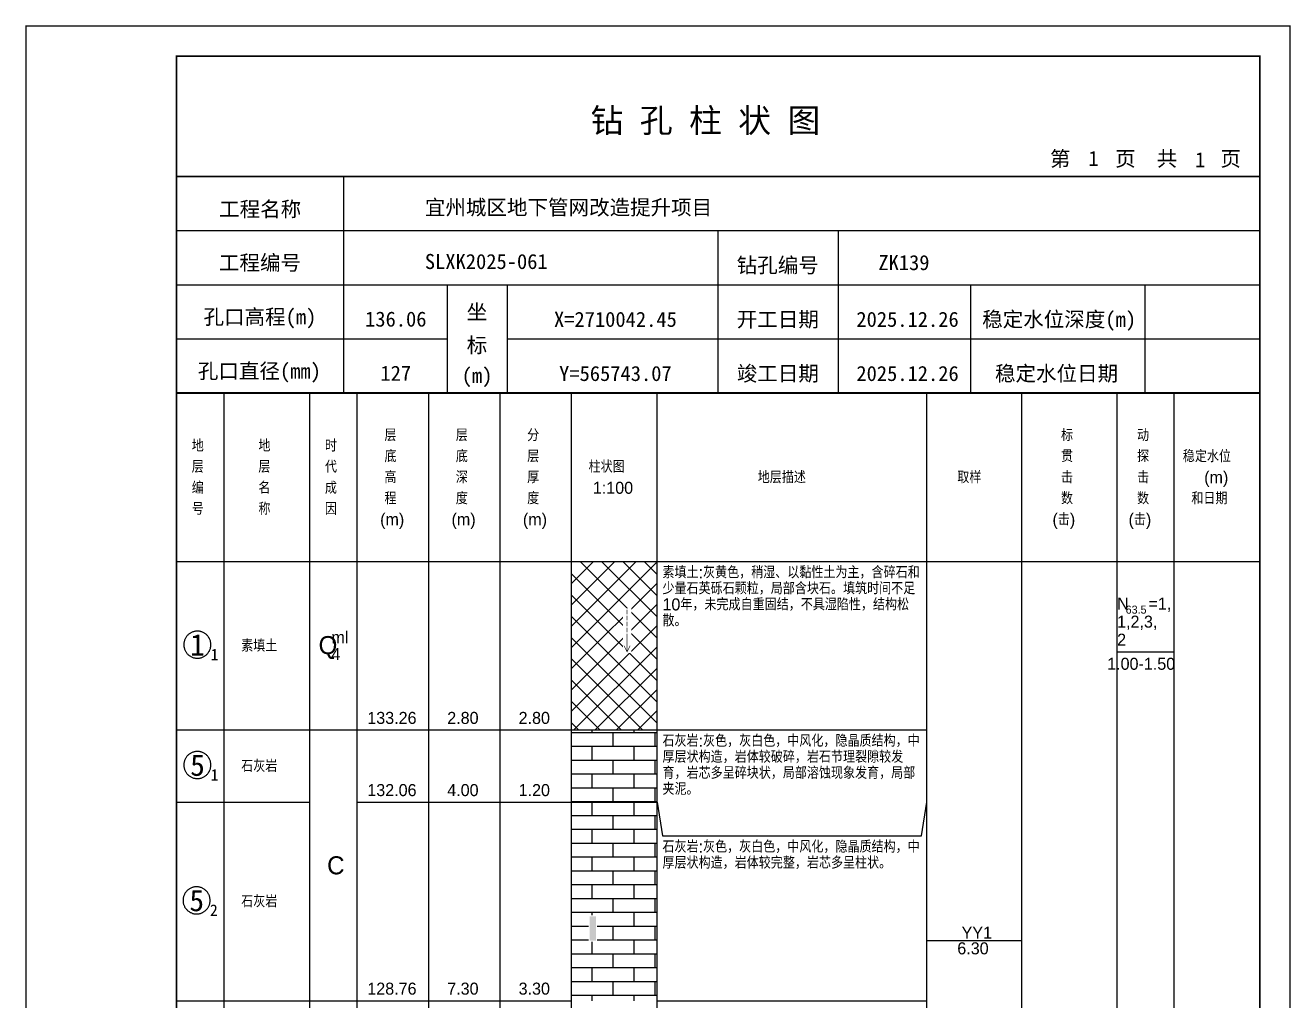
# Model space of a CAD drawing. Header units: millimetres. Extents: x 12489 to 89920, y 4630 to 4927.
# Drawn here: x 65289.3 to 65499.6, y 4764.7 to 4926.8 of the extents above; entities that cross this region are included whole.
import ezdxf
from ezdxf.enums import TextEntityAlignment as Align

# ---------------------------------------------------------------- set-up
doc = ezdxf.new("R2010")
doc.units = ezdxf.units.MM
doc.layers.add('ZZT_TC', color=7, linetype='Continuous')
doc.styles.add('成果图图块', font='', dxfattribs={"height": 2.5})
doc.styles.add('成果图模板', font='')
doc.styles.add('成果图模板标题', font='simhei.ttf')
doc.styles.add('成果图表体', font='Comfont.shx', dxfattribs={"height": 2, "bigfont": 'Hztxt12a.shx'})
doc.styles.get('成果图图块').set_extended_font_data('FangSong_GB2312')
doc.styles.get('成果图模板').set_extended_font_data('FangSong_GB2312')
pattern_1 = [(0, (0, 0), (0, 2.3), []), (90, (0, 0), (-3.5, 2.3), [2.3, -2.3])]

# ---------------------------------------------------------------- blocks, each defined once
blk = doc.blocks.new('DCBH-1-1-1497', base_point=(0.3, -0.11))
at = {"layer": 'ZZT_TC', "color": 7}
blk.add_polyline3d([(-0.19, 2.31, 0), (-0.3, 2.31, 0), (-0.41, 2.3, 0), (-0.52, 2.29, 0), (-0.63, 2.27, 0), (-0.73, 2.24, 0), (-0.84, 2.21, 0), (-0.95, 2.18, 0), (-1.05, 2.14, 0), (-1.15, 2.09, 0), (-1.25, 2.04, 0), (-1.35, 1.99, 0), (-1.44, 1.93, 0), (-1.53, 1.87, 0), (-1.62, 1.8, 0), (-1.7, 1.73, 0), (-1.78, 1.65, 0), (-1.86, 1.57, 0), (-1.93, 1.49, 0), (-2, 1.4, 0), (-2.06, 1.31, 0), (-2.12, 1.22, 0), (-2.17, 1.12, 0), (-2.22, 1.02, 0), (-2.27, 0.92, 0), (-2.31, 0.82, 0), (-2.34, 0.71, 0), (-2.37, 0.61, 0), (-2.4, 0.5, 0), (-2.41, 0.39, 0), (-2.43, 0.28, 0), (-2.44, 0.17, 0), (-2.44, 0.06, 0), (-2.44, -0.05, 0), (-2.43, -0.16, 0), (-2.41, -0.27, 0), (-2.4, -0.38, 0), (-2.37, -0.49, 0), (-2.34, -0.6, 0), (-2.31, -0.7, 0), (-2.27, -0.8, 0), (-2.22, -0.9, 0), (-2.17, -1, 0), (-2.12, -1.1, 0), (-2.06, -1.19, 0), (-2, -1.28, 0), (-1.93, -1.37, 0), (-1.86, -1.45, 0), (-1.78, -1.53, 0), (-1.7, -1.61, 0), (-1.62, -1.68, 0), (-1.53, -1.75, 0), (-1.44, -1.81, 0), (-1.35, -1.87, 0), (-1.25, -1.93, 0), (-1.15, -1.98, 0), (-1.05, -2.02, 0), (-0.95, -2.06, 0), (-0.84, -2.1, 0), (-0.73, -2.13, 0), (-0.63, -2.15, 0), (-0.52, -2.17, 0), (-0.41, -2.18, 0), (-0.3, -2.19, 0), (-0.19, -2.19, 0), (-0.08, -2.19, 0), (0.03, -2.18, 0), (0.14, -2.17, 0), (0.25, -2.15, 0), (0.36, -2.13, 0), (0.47, -2.1, 0), (0.57, -2.06, 0), (0.67, -2.02, 0), (0.77, -1.98, 0), (0.87, -1.93, 0), (0.97, -1.87, 0), (1.06, -1.81, 0), (1.15, -1.75, 0), (1.24, -1.68, 0), (1.32, -1.61, 0), (1.4, -1.53, 0), (1.48, -1.45, 0), (1.55, -1.37, 0), (1.62, -1.28, 0), (1.68, -1.19, 0), (1.74, -1.1, 0), (1.8, -1, 0), (1.85, -0.9, 0), (1.89, -0.8, 0), (1.93, -0.7, 0), (1.97, -0.6, 0), (2, -0.49, 0), (2.02, -0.38, 0), (2.04, -0.27, 0), (2.05, -0.16, 0), (2.06, -0.05, 0), (2.06, 0.06, 0), (2.06, 0.17, 0), (2.05, 0.28, 0), (2.04, 0.39, 0), (2.02, 0.5, 0), (2, 0.61, 0), (1.97, 0.71, 0), (1.93, 0.82, 0), (1.89, 0.92, 0), (1.85, 1.02, 0), (1.8, 1.12, 0), (1.74, 1.22, 0), (1.68, 1.31, 0), (1.62, 1.4, 0), (1.55, 1.49, 0), (1.48, 1.57, 0), (1.4, 1.65, 0), (1.32, 1.73, 0), (1.24, 1.8, 0), (1.15, 1.87, 0), (1.06, 1.93, 0), (0.97, 1.99, 0), (0.87, 2.04, 0), (0.77, 2.09, 0), (0.67, 2.14, 0), (0.57, 2.18, 0), (0.47, 2.21, 0), (0.36, 2.24, 0), (0.25, 2.27, 0), (0.14, 2.29, 0), (0.03, 2.3, 0), (-0.08, 2.31, 0), (-0.19, 2.31, 0)], dxfattribs=at)
at = {"style": '成果图图块'}
blk.add_text('1', height=3.57, dxfattribs=at).set_placement((-0.16, -1.74), align=Align.CENTER)
blk.add_text('1', height=1.91, dxfattribs=at).set_placement((2.03, -2.53))
blk = doc.blocks.new('DCBH-1-1-1498', base_point=(0.3, -0.11))
at = {"layer": 'ZZT_TC', "color": 7}
blk.add_polyline3d([(-0.19, 2.31, 0), (-0.3, 2.31, 0), (-0.41, 2.3, 0), (-0.52, 2.29, 0), (-0.63, 2.27, 0), (-0.73, 2.24, 0), (-0.84, 2.21, 0), (-0.95, 2.18, 0), (-1.05, 2.14, 0), (-1.15, 2.09, 0), (-1.25, 2.04, 0), (-1.35, 1.99, 0), (-1.44, 1.93, 0), (-1.53, 1.87, 0), (-1.62, 1.8, 0), (-1.7, 1.73, 0), (-1.78, 1.65, 0), (-1.86, 1.57, 0), (-1.93, 1.49, 0), (-2, 1.4, 0), (-2.06, 1.31, 0), (-2.12, 1.22, 0), (-2.17, 1.12, 0), (-2.22, 1.02, 0), (-2.27, 0.92, 0), (-2.31, 0.82, 0), (-2.34, 0.71, 0), (-2.37, 0.61, 0), (-2.4, 0.5, 0), (-2.41, 0.39, 0), (-2.43, 0.28, 0), (-2.44, 0.17, 0), (-2.44, 0.06, 0), (-2.44, -0.05, 0), (-2.43, -0.16, 0), (-2.41, -0.27, 0), (-2.4, -0.38, 0), (-2.37, -0.49, 0), (-2.34, -0.6, 0), (-2.31, -0.7, 0), (-2.27, -0.8, 0), (-2.22, -0.9, 0), (-2.17, -1, 0), (-2.12, -1.1, 0), (-2.06, -1.19, 0), (-2, -1.28, 0), (-1.93, -1.37, 0), (-1.86, -1.45, 0), (-1.78, -1.53, 0), (-1.7, -1.61, 0), (-1.62, -1.68, 0), (-1.53, -1.75, 0), (-1.44, -1.81, 0), (-1.35, -1.87, 0), (-1.25, -1.93, 0), (-1.15, -1.98, 0), (-1.05, -2.02, 0), (-0.95, -2.06, 0), (-0.84, -2.1, 0), (-0.73, -2.13, 0), (-0.63, -2.15, 0), (-0.52, -2.17, 0), (-0.41, -2.18, 0), (-0.3, -2.19, 0), (-0.19, -2.19, 0), (-0.08, -2.19, 0), (0.03, -2.18, 0), (0.14, -2.17, 0), (0.25, -2.15, 0), (0.36, -2.13, 0), (0.47, -2.1, 0), (0.57, -2.06, 0), (0.67, -2.02, 0), (0.77, -1.98, 0), (0.87, -1.93, 0), (0.97, -1.87, 0), (1.06, -1.81, 0), (1.15, -1.75, 0), (1.24, -1.68, 0), (1.32, -1.61, 0), (1.4, -1.53, 0), (1.48, -1.45, 0), (1.55, -1.37, 0), (1.62, -1.28, 0), (1.68, -1.19, 0), (1.74, -1.1, 0), (1.8, -1, 0), (1.85, -0.9, 0), (1.89, -0.8, 0), (1.93, -0.7, 0), (1.97, -0.6, 0), (2, -0.49, 0), (2.02, -0.38, 0), (2.04, -0.27, 0), (2.05, -0.16, 0), (2.06, -0.05, 0), (2.06, 0.06, 0), (2.06, 0.17, 0), (2.05, 0.28, 0), (2.04, 0.39, 0), (2.02, 0.5, 0), (2, 0.61, 0), (1.97, 0.71, 0), (1.93, 0.82, 0), (1.89, 0.92, 0), (1.85, 1.02, 0), (1.8, 1.12, 0), (1.74, 1.22, 0), (1.68, 1.31, 0), (1.62, 1.4, 0), (1.55, 1.49, 0), (1.48, 1.57, 0), (1.4, 1.65, 0), (1.32, 1.73, 0), (1.24, 1.8, 0), (1.15, 1.87, 0), (1.06, 1.93, 0), (0.97, 1.99, 0), (0.87, 2.04, 0), (0.77, 2.09, 0), (0.67, 2.14, 0), (0.57, 2.18, 0), (0.47, 2.21, 0), (0.36, 2.24, 0), (0.25, 2.27, 0), (0.14, 2.29, 0), (0.03, 2.3, 0), (-0.08, 2.31, 0), (-0.19, 2.31, 0)], dxfattribs=at)
at = {"style": '成果图图块'}
blk.add_text('5', height=3.57, dxfattribs=at).set_placement((-0.16, -1.74), align=Align.CENTER)
blk.add_text('1', height=1.91, dxfattribs=at).set_placement((2.03, -2.53))
blk = doc.blocks.new('DCBH-1-1-1499', base_point=(0.43, -0.11))
at = {"layer": 'ZZT_TC', "color": 7}
blk.add_polyline3d([(-0.19, 2.31, 0), (-0.3, 2.31, 0), (-0.41, 2.3, 0), (-0.52, 2.29, 0), (-0.63, 2.27, 0), (-0.73, 2.24, 0), (-0.84, 2.21, 0), (-0.95, 2.18, 0), (-1.05, 2.14, 0), (-1.15, 2.09, 0), (-1.25, 2.04, 0), (-1.35, 1.99, 0), (-1.44, 1.93, 0), (-1.53, 1.87, 0), (-1.62, 1.8, 0), (-1.7, 1.73, 0), (-1.78, 1.65, 0), (-1.86, 1.57, 0), (-1.93, 1.49, 0), (-2, 1.4, 0), (-2.06, 1.31, 0), (-2.12, 1.22, 0), (-2.17, 1.12, 0), (-2.22, 1.02, 0), (-2.27, 0.92, 0), (-2.31, 0.82, 0), (-2.34, 0.71, 0), (-2.37, 0.61, 0), (-2.4, 0.5, 0), (-2.41, 0.39, 0), (-2.43, 0.28, 0), (-2.44, 0.17, 0), (-2.44, 0.06, 0), (-2.44, -0.05, 0), (-2.43, -0.16, 0), (-2.41, -0.27, 0), (-2.4, -0.38, 0), (-2.37, -0.49, 0), (-2.34, -0.6, 0), (-2.31, -0.7, 0), (-2.27, -0.8, 0), (-2.22, -0.9, 0), (-2.17, -1, 0), (-2.12, -1.1, 0), (-2.06, -1.19, 0), (-2, -1.28, 0), (-1.93, -1.37, 0), (-1.86, -1.45, 0), (-1.78, -1.53, 0), (-1.7, -1.61, 0), (-1.62, -1.68, 0), (-1.53, -1.75, 0), (-1.44, -1.81, 0), (-1.35, -1.87, 0), (-1.25, -1.93, 0), (-1.15, -1.98, 0), (-1.05, -2.02, 0), (-0.95, -2.06, 0), (-0.84, -2.1, 0), (-0.73, -2.13, 0), (-0.63, -2.15, 0), (-0.52, -2.17, 0), (-0.41, -2.18, 0), (-0.3, -2.19, 0), (-0.19, -2.19, 0), (-0.08, -2.19, 0), (0.03, -2.18, 0), (0.14, -2.17, 0), (0.25, -2.15, 0), (0.36, -2.13, 0), (0.47, -2.1, 0), (0.57, -2.06, 0), (0.67, -2.02, 0), (0.77, -1.98, 0), (0.87, -1.93, 0), (0.97, -1.87, 0), (1.06, -1.81, 0), (1.15, -1.75, 0), (1.24, -1.68, 0), (1.32, -1.61, 0), (1.4, -1.53, 0), (1.48, -1.45, 0), (1.55, -1.37, 0), (1.62, -1.28, 0), (1.68, -1.19, 0), (1.74, -1.1, 0), (1.8, -1, 0), (1.85, -0.9, 0), (1.89, -0.8, 0), (1.93, -0.7, 0), (1.97, -0.6, 0), (2, -0.49, 0), (2.02, -0.38, 0), (2.04, -0.27, 0), (2.05, -0.16, 0), (2.06, -0.05, 0), (2.06, 0.06, 0), (2.06, 0.17, 0), (2.05, 0.28, 0), (2.04, 0.39, 0), (2.02, 0.5, 0), (2, 0.61, 0), (1.97, 0.71, 0), (1.93, 0.82, 0), (1.89, 0.92, 0), (1.85, 1.02, 0), (1.8, 1.12, 0), (1.74, 1.22, 0), (1.68, 1.31, 0), (1.62, 1.4, 0), (1.55, 1.49, 0), (1.48, 1.57, 0), (1.4, 1.65, 0), (1.32, 1.73, 0), (1.24, 1.8, 0), (1.15, 1.87, 0), (1.06, 1.93, 0), (0.97, 1.99, 0), (0.87, 2.04, 0), (0.77, 2.09, 0), (0.67, 2.14, 0), (0.57, 2.18, 0), (0.47, 2.21, 0), (0.36, 2.24, 0), (0.25, 2.27, 0), (0.14, 2.29, 0), (0.03, 2.3, 0), (-0.08, 2.31, 0), (-0.19, 2.31, 0)], dxfattribs=at)
at = {"style": '成果图图块'}
blk.add_text('5', height=3.57, dxfattribs=at).set_placement((-0.16, -1.74), align=Align.CENTER)
blk.add_text('2', height=1.91, dxfattribs=at).set_placement((2.03, -2.53))
blk = doc.blocks.new('gkqy3.dwg', base_point=(0, -2))
blk.add_wipeout([(-0.7, -2.2), (0.7, -2.2), (0.7, 2.2), (-0.7, 2.2)])
at = {"color": 7}
blk.add_solid([(-0.5, -2), (0.5, -2), (-0.5, 2), (0.5, 2)], dxfattribs=at)
blk = doc.blocks.new('zztGLdt.dwg', base_point=(0.5, 0))
blk.add_wipeout([(-0.2, -0.2), (1.2, -0.2), (1.2, 3.2), (-0.2, 3.2)])
at = {"color": 7, "const_width": 0.1}
for points in [[(0.5, 3), (0.5, 0)], [(0, 1), (0.5, 0), (1, 1)]]:
    blk.add_lwpolyline(points, dxfattribs=at)
blk = doc.blocks.new('钻孔柱状图路桥昇龙制图梁世成校核莫家里.dwg241', base_point=(25, 236))
for p, q in [((52.82, 236), (52.82, 272)), ((25, 263), (205, 263)), ((115, 236), (115, 263)), ((135, 236), (135, 263)), ((25, 254), (205, 254)), ((70, 236), (70, 254)), ((80, 236), (80, 254)), ((157, 236), (157, 254)), ((185.95, 236), (185.95, 254)), ((25, 245), (70, 245)), ((80, 245), (205, 245))]:
    blk.add_line(p, q)
for points, const_width in [([(0, 0), (210, 0), (210, 297), (0, 297)], 0.25), ([(25, 5), (205, 5), (205, 292), (25, 292)], 0.3)]:
    blk.add_lwpolyline(points, close=True, dxfattribs=dict(const_width=const_width))
at = {"const_width": 0.3}
for points in [[(25, 272), (205, 272)], [(25, 236), (205, 236)]]:
    blk.add_lwpolyline(points, dxfattribs=at)
for s, height, style, p in [('钻 孔 柱 状 图', 4, '成果图模板标题', (93.8, 279.31)), ('第', 2.5, '成果图模板', (170.12, 273.7)), ('页', 2.5, '成果图模板', (180.96, 273.7)), ('共', 2.5, '成果图模板', (187.88, 273.7)), ('页', 2.5, '成果图模板', (198.44, 273.7)), ('工程名称', 2.5, '成果图模板', (32.07, 265.32)), ('宜州城区地下管网改造提升项目', 2.5, '成果图模板', (66.26, 265.61)), ('工程编号', 2.5, '成果图模板', (32.05, 256.41)), ('SLXK2025-061', 2.5, '成果图模板', (66.26, 256.61)), ('钻孔编号', 2.5, '成果图模板', (118.08, 256)), ('ZK139', 2.5, '成果图模板', (141.61, 256.43)), ('孔口高程(m)', 2.5, '成果图模板', (29.48, 247.41)), ('坐', 2.5, '成果图模板', (73.21, 248.24)), ('开工日期', 2.5, '成果图模板', (118.08, 247)), ('稳定水位深度(m)', 2.5, '成果图模板', (158.86, 247)), ('标', 2.5, '成果图模板', (73.21, 242.7)), ('孔口直径(mm)', 2.5, '成果图模板', (28.54, 238.41)), ('(m) ', 2.5, '成果图模板', (72.38, 237.65)), ('竣工日期', 2.5, '成果图模板', (118.08, 238)), ('稳定水位日期', 2.5, '成果图模板', (160.99, 238))]:
    blk.add_text(s, height=height, dxfattribs=dict(style=style)).set_placement(p)
at = {"style": '成果图模板'}
for s, p in [('1', (177.35, 273.74)), ('1', (195.08, 273.53)), ('136.06', (61.43, 247.04)), ('X=2710042.45', (97.92, 247)), ('2025.12.26', (146.46, 247)), ('127', (61.43, 238.04)), ('Y=565743.07', (97.92, 238)), ('2025.12.26', (146.46, 238))]:
    blk.add_text(s, height=2.5, dxfattribs=at).set_placement(p, align=Align.CENTER)

msp = doc.modelspace()

# ---------------------------------------------------------------- hatches: boundary and pattern name
at = {"linetype": 'Continuous'}
h = msp.add_hatch(dxfattribs=at)
h.set_pattern_fill('GKSTT', scale=0.5, style=0, pattern_type=2)
h.set_pattern_definition([(45, (0, 0), (-1.76776695, 1.76776695), []), (135, (0, 0), (-1.76776695, -1.76776695), [])])
h.paths.add_polyline_path([(65380.06, 4809.71), (65394.29, 4809.71), (65394.29, 4837.71), (65380.06, 4837.71)])
h = msp.add_hatch(dxfattribs=at)
h.set_pattern_fill('GKSHY', scale=0.5, style=0, pattern_type=2)
h.set_pattern_definition(pattern_1)
h.paths.add_polyline_path([(65380.06, 4797.71), (65394.29, 4797.71), (65394.29, 4809.71), (65380.06, 4809.71)])
h = msp.add_hatch(dxfattribs=at)
h.set_pattern_fill('GKSHY', scale=0.5, style=0, pattern_type=2)
h.set_pattern_definition(pattern_1)
h.paths.add_polyline_path([(65380.06, 4764.71), (65394.29, 4764.71), (65394.29, 4797.71), (65380.06, 4797.71)])

# ---------------------------------------------------------------- linework, layer by layer
at = {"color": 0}
for p, q in [((65314.45, 4837.71), (65322.35, 4837.71)), ((65314.45, 4809.71), (65314.45, 4837.71)), ((65322.35, 4809.71), (65322.35, 4837.71)), ((65314.45, 4809.71), (65322.35, 4809.71)), ((65314.45, 4809.71), (65322.35, 4809.71)), ((65314.45, 4797.71), (65314.45, 4809.71)), ((65322.35, 4797.71), (65322.35, 4809.71)), ((65314.45, 4797.71), (65322.35, 4797.71)), ((65314.45, 4797.71), (65322.35, 4797.71)), ((65314.45, 4764.71), (65314.45, 4797.71)), ((65322.35, 4764.71), (65322.35, 4797.71)), ((65314.45, 4764.71), (65322.35, 4764.71))]:
    msp.add_line(p, q, dxfattribs=at)
for points in [[(65314.45, 4865.71), (65322.35, 4865.71)], [(65314.45, 4837.71), (65314.45, 4865.71)], [(65322.35, 4837.71), (65322.35, 4865.71)], [(65322.35, 4865.71), (65336.58, 4865.71)], [(65322.35, 4837.71), (65322.35, 4865.71)], [(65336.58, 4837.71), (65336.58, 4865.71)], [(65336.58, 4865.71), (65344.49, 4865.71)], [(65336.58, 4837.71), (65336.58, 4865.71)], [(65344.49, 4837.71), (65344.49, 4865.71)], [(65344.49, 4865.71), (65356.35, 4865.71)], [(65344.49, 4837.71), (65344.49, 4865.71)], [(65356.35, 4837.71), (65356.35, 4865.71)], [(65356.35, 4865.71), (65368.2, 4865.71)], [(65356.35, 4837.71), (65356.35, 4865.71)], [(65368.2, 4837.71), (65368.2, 4865.71)], [(65368.2, 4865.71), (65380.06, 4865.71)], [(65368.2, 4837.71), (65368.2, 4865.71)], [(65380.06, 4837.71), (65380.06, 4865.71)], [(65380.06, 4865.71), (65394.29, 4865.71)], [(65380.06, 4837.71), (65380.06, 4865.71)], [(65394.29, 4837.71), (65394.29, 4865.71)], [(65394.29, 4865.71), (65439.11, 4865.71)], [(65394.29, 4837.71), (65394.29, 4865.71)], [(65439.11, 4837.71), (65439.11, 4865.71)], [(65439.11, 4865.71), (65454.92, 4865.71)], [(65439.11, 4837.71), (65439.11, 4865.71)], [(65454.92, 4837.71), (65454.92, 4865.71)], [(65454.92, 4865.71), (65470.73, 4865.71)], [(65454.92, 4837.71), (65454.92, 4865.71)], [(65470.73, 4837.71), (65470.73, 4865.71)], [(65470.73, 4865.71), (65480.22, 4865.71)], [(65470.73, 4837.71), (65470.73, 4865.71)], [(65480.22, 4837.71), (65480.22, 4865.71)], [(65480.22, 4865.71), (65494.45, 4865.71)], [(65480.22, 4837.71), (65480.22, 4865.71)], [(65494.45, 4837.71), (65494.45, 4865.71)], [(65314.45, 4837.71), (65322.35, 4837.71)], [(65314.45, 4643.71), (65314.45, 4837.71)], [(65314.45, 4837.71), (65322.35, 4837.71)], [(65322.35, 4643.71), (65322.35, 4837.71)], [(65322.35, 4837.71), (65336.58, 4837.71)], [(65322.35, 4643.71), (65322.35, 4837.71)], [(65322.35, 4837.71), (65336.58, 4837.71)], [(65322.35, 4837.71), (65336.58, 4837.71)], [(65322.35, 4809.71), (65322.35, 4837.71)], [(65336.58, 4643.71), (65336.58, 4837.71)], [(65336.58, 4809.71), (65336.58, 4837.71)], [(65336.58, 4837.71), (65344.49, 4837.71)], [(65336.58, 4643.71), (65336.58, 4837.71)], [(65336.58, 4837.71), (65344.49, 4837.71)], [(65336.58, 4837.71), (65344.49, 4837.71)], [(65336.58, 4809.71), (65336.58, 4837.71)], [(65344.49, 4643.71), (65344.49, 4837.71)], [(65344.49, 4809.71), (65344.49, 4837.71)], [(65344.49, 4837.71), (65356.35, 4837.71)], [(65344.49, 4643.71), (65344.49, 4837.71)], [(65344.49, 4837.71), (65356.35, 4837.71)], [(65344.49, 4837.71), (65356.35, 4837.71)], [(65344.49, 4809.71), (65344.49, 4837.71)], [(65356.35, 4643.71), (65356.35, 4837.71)], [(65356.35, 4809.71), (65356.35, 4837.71)], [(65356.35, 4837.71), (65368.2, 4837.71)], [(65356.35, 4643.71), (65356.35, 4837.71)], [(65356.35, 4837.71), (65368.2, 4837.71)], [(65356.35, 4837.71), (65368.2, 4837.71)], [(65356.35, 4809.71), (65356.35, 4837.71)], [(65368.2, 4643.71), (65368.2, 4837.71)], [(65368.2, 4809.71), (65368.2, 4837.71)], [(65368.2, 4837.71), (65380.06, 4837.71)], [(65368.2, 4643.71), (65368.2, 4837.71)], [(65368.2, 4837.71), (65380.06, 4837.71)], [(65368.2, 4837.71), (65380.06, 4837.71)], [(65368.2, 4809.71), (65368.2, 4837.71)], [(65380.06, 4643.71), (65380.06, 4837.71)], [(65380.06, 4809.71), (65380.06, 4837.71)], [(65380.06, 4837.71), (65394.29, 4837.71)], [(65380.06, 4643.71), (65380.06, 4837.71)], [(65380.06, 4837.71), (65394.29, 4837.71)], [(65394.29, 4643.71), (65394.29, 4837.71)], [(65394.29, 4837.71), (65439.11, 4837.71)], [(65394.29, 4643.71), (65394.29, 4837.71)], [(65394.29, 4837.71), (65439.11, 4837.71)], [(65394.29, 4837.71), (65439.11, 4837.71)], [(65394.29, 4809.71), (65394.29, 4837.71)], [(65439.11, 4643.71), (65439.11, 4837.71)], [(65439.11, 4809.71), (65439.11, 4837.71)], [(65439.11, 4837.71), (65454.92, 4837.71)], [(65439.11, 4643.71), (65439.11, 4837.71)], [(65439.11, 4837.71), (65454.92, 4837.71)], [(65454.92, 4643.71), (65454.92, 4837.71)], [(65454.92, 4837.71), (65470.73, 4837.71)], [(65454.92, 4643.71), (65454.92, 4837.71)], [(65454.92, 4837.71), (65470.73, 4837.71)], [(65470.73, 4643.71), (65470.73, 4837.71)], [(65470.73, 4837.71), (65480.22, 4837.71)], [(65470.73, 4643.71), (65470.73, 4837.71)], [(65470.73, 4837.71), (65480.22, 4837.71)], [(65470.73, 4837.71), (65480.22, 4837.71)], [(65470.73, 4822.71), (65470.73, 4837.71)], [(65480.22, 4643.71), (65480.22, 4837.71)], [(65480.22, 4822.71), (65480.22, 4837.71)], [(65480.22, 4837.71), (65494.45, 4837.71)], [(65480.22, 4643.71), (65480.22, 4837.71)], [(65480.22, 4837.71), (65494.45, 4837.71)], [(65494.45, 4643.71), (65494.45, 4837.71)], [(65470.73, 4822.71), (65480.22, 4822.71)], [(65322.35, 4809.71), (65336.58, 4809.71)], [(65322.35, 4809.71), (65336.58, 4809.71)], [(65322.35, 4797.71), (65322.35, 4809.71)], [(65336.58, 4797.71), (65336.58, 4809.71)], [(65336.58, 4809.71), (65344.49, 4809.71)], [(65336.58, 4809.71), (65344.49, 4809.71)], [(65336.58, 4764.71), (65336.58, 4809.71)], [(65344.49, 4764.71), (65344.49, 4809.71)], [(65344.49, 4809.71), (65356.35, 4809.71)], [(65344.49, 4809.71), (65356.35, 4809.71)], [(65344.49, 4797.71), (65344.49, 4809.71)], [(65356.35, 4797.71), (65356.35, 4809.71)], [(65356.35, 4809.71), (65368.2, 4809.71)], [(65356.35, 4809.71), (65368.2, 4809.71)], [(65356.35, 4797.71), (65356.35, 4809.71)], [(65368.2, 4797.71), (65368.2, 4809.71)], [(65368.2, 4809.71), (65380.06, 4809.71)], [(65368.2, 4809.71), (65380.06, 4809.71)], [(65368.2, 4797.71), (65368.2, 4809.71)], [(65380.06, 4797.71), (65380.06, 4809.71)], [(65394.29, 4809.71), (65439.11, 4809.71)], [(65394.29, 4797.71), (65394.29, 4809.71)], [(65439.11, 4797.71), (65439.11, 4809.71)], [(65322.35, 4797.71), (65336.58, 4797.71)], [(65322.35, 4797.71), (65336.58, 4797.71)], [(65322.35, 4764.71), (65322.35, 4797.71)], [(65336.58, 4764.71), (65336.58, 4797.71)], [(65344.49, 4797.71), (65356.35, 4797.71)], [(65344.49, 4797.71), (65356.35, 4797.71)], [(65344.49, 4764.71), (65344.49, 4797.71)], [(65356.35, 4764.71), (65356.35, 4797.71)], [(65356.35, 4797.71), (65368.2, 4797.71)], [(65356.35, 4797.71), (65368.2, 4797.71)], [(65356.35, 4764.71), (65356.35, 4797.71)], [(65368.2, 4764.71), (65368.2, 4797.71)], [(65368.2, 4797.71), (65380.06, 4797.71)], [(65368.2, 4797.71), (65380.06, 4797.71)], [(65368.2, 4764.71), (65368.2, 4797.71)], [(65380.06, 4764.71), (65380.06, 4797.71)], [(65394.29, 4797.71), (65395.19, 4792.11)], [(65394.29, 4764.71), (65394.29, 4797.71)], [(65438.22, 4792.11), (65439.11, 4797.71)], [(65439.11, 4764.71), (65439.11, 4797.71)], [(65395.19, 4792.11), (65438.22, 4792.11)], [(65439.11, 4774.71), (65454.92, 4774.71)], [(65322.35, 4764.71), (65336.58, 4764.71)], [(65336.58, 4764.71), (65344.49, 4764.71)], [(65344.49, 4764.71), (65356.35, 4764.71)], [(65356.35, 4764.71), (65368.2, 4764.71)], [(65368.2, 4764.71), (65380.06, 4764.71)], [(65394.29, 4764.71), (65439.11, 4764.71)]]:
    msp.add_lwpolyline(points, dxfattribs=at)
at = {"color": 7, "flags": 128}
for points in [[(65380.06, 4809.71), (65394.29, 4809.71)], [(65380.06, 4797.71), (65394.29, 4797.71)]]:
    msp.add_lwpolyline(points, dxfattribs=at)

# ---------------------------------------------------------------- block references
for name, p in [('DCBH-1-1-1497', (65318.4, 4823.71)), ('DCBH-1-1-1498', (65318.4, 4803.71)), ('DCBH-1-1-1499', (65318.4, 4781.21))]:
    msp.add_blockref(name, p)

# ---------------------------------------------------------------- texts
at = {"color": 0, "style": '成果图表体'}
for s, height, p in [('层', 2, (65349, 4857.71)), ('层', 2, (65360.85, 4857.71)), ('分', 2, (65372.71, 4857.71)), ('标', 2, (65461.41, 4857.71)), ('动', 2, (65474.05, 4857.71)), ('地', 2, (65316.98, 4855.96)), ('地', 2, (65328.05, 4855.96)), ('时', 2, (65339.11, 4855.96)), ('底', 2, (65349, 4854.21)), ('底', 2, (65360.85, 4854.21)), ('层', 2, (65372.71, 4854.21)), ('贯', 2, (65461.41, 4854.21)), ('探', 2, (65474.05, 4854.21)), ('稳定水位', 2, (65481.65, 4854.21)), ('层', 2, (65316.98, 4852.46)), ('层', 2, (65328.05, 4852.46)), ('代', 2, (65339.11, 4852.46)), ('高', 2, (65349, 4850.71)), ('深', 2, (65360.85, 4850.71)), ('厚', 2, (65372.71, 4850.71)), ('柱状图', 2, (65382.91, 4852.46)), ('地层描述', 2, (65411.02, 4850.71)), ('取样', 2, (65444.18, 4850.71)), ('击', 2, (65461.41, 4850.71)), ('击', 2, (65474.05, 4850.71)), ('(m)', 2, (65485.2, 4850.71)), ('编', 2, (65316.98, 4848.96)), ('名', 2, (65328.05, 4848.96)), ('成', 2, (65339.11, 4848.96)), ('1:100', 2, (65383.62, 4848.96)), ('程', 2, (65349, 4847.21)), ('度', 2, (65360.85, 4847.21)), ('度', 2, (65372.71, 4847.21)), ('数', 2, (65461.41, 4847.21)), ('数', 2, (65474.05, 4847.21)), ('和日期', 2, (65483.07, 4847.21)), ('号', 2, (65316.98, 4845.46)), ('称', 2, (65328.05, 4845.46)), ('因', 2, (65339.11, 4845.46)), ('(m)', 2, (65348.28, 4843.71)), ('(m)', 2, (65360.14, 4843.71)), ('(m)', 2, (65372, 4843.71)), ('(击)', 2, (65459.99, 4843.71)), ('(击)', 2, (65472.63, 4843.71)), ('N', 2, (65470.73, 4829.71)), ('=1,', 2, (65475.94, 4829.71)), ('63.5', 1.333, (65472.15, 4829.04)), ('1,2,3,', 2, (65470.73, 4826.71)), ('Q', 3, (65338.05, 4822.31)), ('ml', 2, (65340.18, 4824.11)), ('2', 2, (65470.73, 4823.71)), ('素填土', 2, (65325.2, 4822.71)), ('4', 2, (65340.18, 4821.31)), ('1.00-1.50', 2, (65469.08, 4819.71)), ('133.26', 2, (65346.15, 4810.71)), ('2.80', 2, (65359.43, 4810.71)), ('2.80', 2, (65371.29, 4810.71)), ('石灰岩', 2, (65325.2, 4802.71)), ('132.06', 2, (65346.15, 4798.71)), ('4.00', 2, (65359.43, 4798.71)), ('1.20', 2, (65371.29, 4798.71)), ('C', 3, (65339.47, 4785.71)), ('石灰岩', 2, (65325.2, 4780.21)), ('YY1', 2, (65444.89, 4775.01)), ('6.30', 2, (65444.18, 4772.41)), ('128.76', 2, (65346.15, 4765.71)), ('7.30', 2, (65359.43, 4765.71)), ('3.30', 2, (65371.29, 4765.71))]:
    msp.add_text(s, height=height, dxfattribs=at).set_placement(p)
at = {"color": 0, "char_height": 2, "width": 43.0292, "attachment_point": 1, "line_spacing_factor": 0.8, "style": '成果图表体'}
for s, insert in [('素填土:灰黄色，稍湿、以黏性土为主，含碎石和少量石英砾石颗粒，局部含块石。填筑时间不足10年，未完成自重固结，不具湿陷性，结构松散。', (65395.19, 4836.91)), ('石灰岩:灰色，灰白色，中风化，隐晶质结构，中厚层状构造，岩体较破碎，岩石节理裂隙较发育，岩芯多呈碎块状，局部溶蚀现象发育，局部夹泥。', (65395.19, 4808.91)), ('石灰岩:灰色，灰白色，中风化，隐晶质结构，中厚层状构造，岩体较完整，岩芯多呈柱状。', (65395.19, 4791.31))]:
    msp.add_mtext(s, dxfattribs=dict(at, insert=insert))

# ---------------------------------------------------------------- next in the draw order: block references
for name, p in [('zztGLdt.dwg', (65389.31, 4826.71)), ('gkqy3.dwg', (65383.62, 4774.71))]:
    msp.add_blockref(name, p)

# ---------------------------------------------------------------- next in the draw order: block references
msp.add_blockref('zztGLdt.dwg', (65389.31, 4825.71))

# ---------------------------------------------------------------- next in the draw order: block references
msp.add_blockref('zztGLdt.dwg', (65389.31, 4824.71))

# ---------------------------------------------------------------- next in the draw order: block references
msp.add_blockref('zztGLdt.dwg', (65389.31, 4823.71))

# ---------------------------------------------------------------- next in the draw order: block references
msp.add_blockref('zztGLdt.dwg', (65389.31, 4822.71))

# ---------------------------------------------------------------- next in the draw order: block references
msp.add_blockref('钻孔柱状图路桥昇龙制图梁世成校核莫家里.dwg241', (65314.45, 4865.71))

doc.saveas('drawing.dxf')
